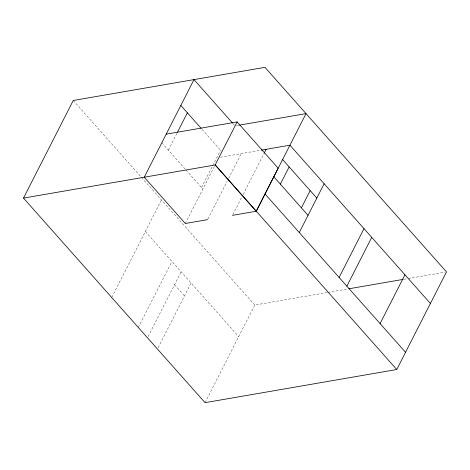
<?xml version="1.0" encoding="UTF-8"?>
<svg xmlns="http://www.w3.org/2000/svg" width="470" height="470" viewBox="0 0 470 470"><rect width="100%" height="100%" fill="white"/><g stroke="black" fill="none" stroke-linecap="round" stroke-linejoin="round"><path stroke-width="0.35" stroke-dasharray="2.35 1.76" d="M168.342 150.13L176.867 133.398M111.725 297.51L161.463 199.897M201.554 187.548L212.37 166.309M212.699 165.669L220.571 150.224M185.327 223.497L214.643 165.963M138.292 327.449L171.938 261.414M148.144 336.508L181.126 271.766M207.928 218.991L227.251 181.073M228.584 178.459L241.239 153.614M158.108 347.73L191.09 282.993M232.826 214.69L241.821 197.036M243.155 194.421L263.811 153.884M205.043 402.661L254.781 305.048L327.132 292.54M236.498 125.637L239.365 125.138M220.407 157.215L260.545 150.277M327.854 292.416L348.111 288.915M403.818 279.28L407.431 278.657M408.154 278.528L445.055 272.154M233.132 123.704L234.583 125.337M202.088 129.403L221.452 151.222M161.809 142.768L185.486 169.447M185.967 169.987L202.881 189.046M73.238 100.486L254.781 305.048M145.371 231.481L238.689 336.632M174.546 284.685L184.51 295.912"/><path stroke-width="0.7" d="M23.5 198.099L73.238 100.486L264.957 67.339L446.5 271.901L396.762 369.514L205.043 402.661L23.5 198.099L215.219 164.952L396.762 369.514M177.525 132.111L187.36 112.806M264.14 153.232L266.137 149.307M280.373 184.134L289.15 166.909M301.405 207.834L310.182 190.608M299.267 232.544L324.136 183.741M339.123 277.447L363.991 228.643M346.872 286.183L371.741 237.374M380.077 323.601L404.946 274.791M166.198 134.156L237.162 121.889L215.148 164.964L256.215 211.242L278.158 168.178L237.091 121.9M239.365 125.138L306.023 113.611L256.285 211.23L232.497 215.342M261.261 150.153L289.931 145.195L430.408 303.485M207.599 219.649L185.327 223.497L144.255 177.219L193.993 79.606L232.65 123.158M348.834 288.786L403.09 279.403M282.617 159.547L316.821 198.093M273.84 176.779L308.044 215.319M265.062 194.004L405.539 352.288M180.827 105.445L201.119 128.31"/></g></svg>
